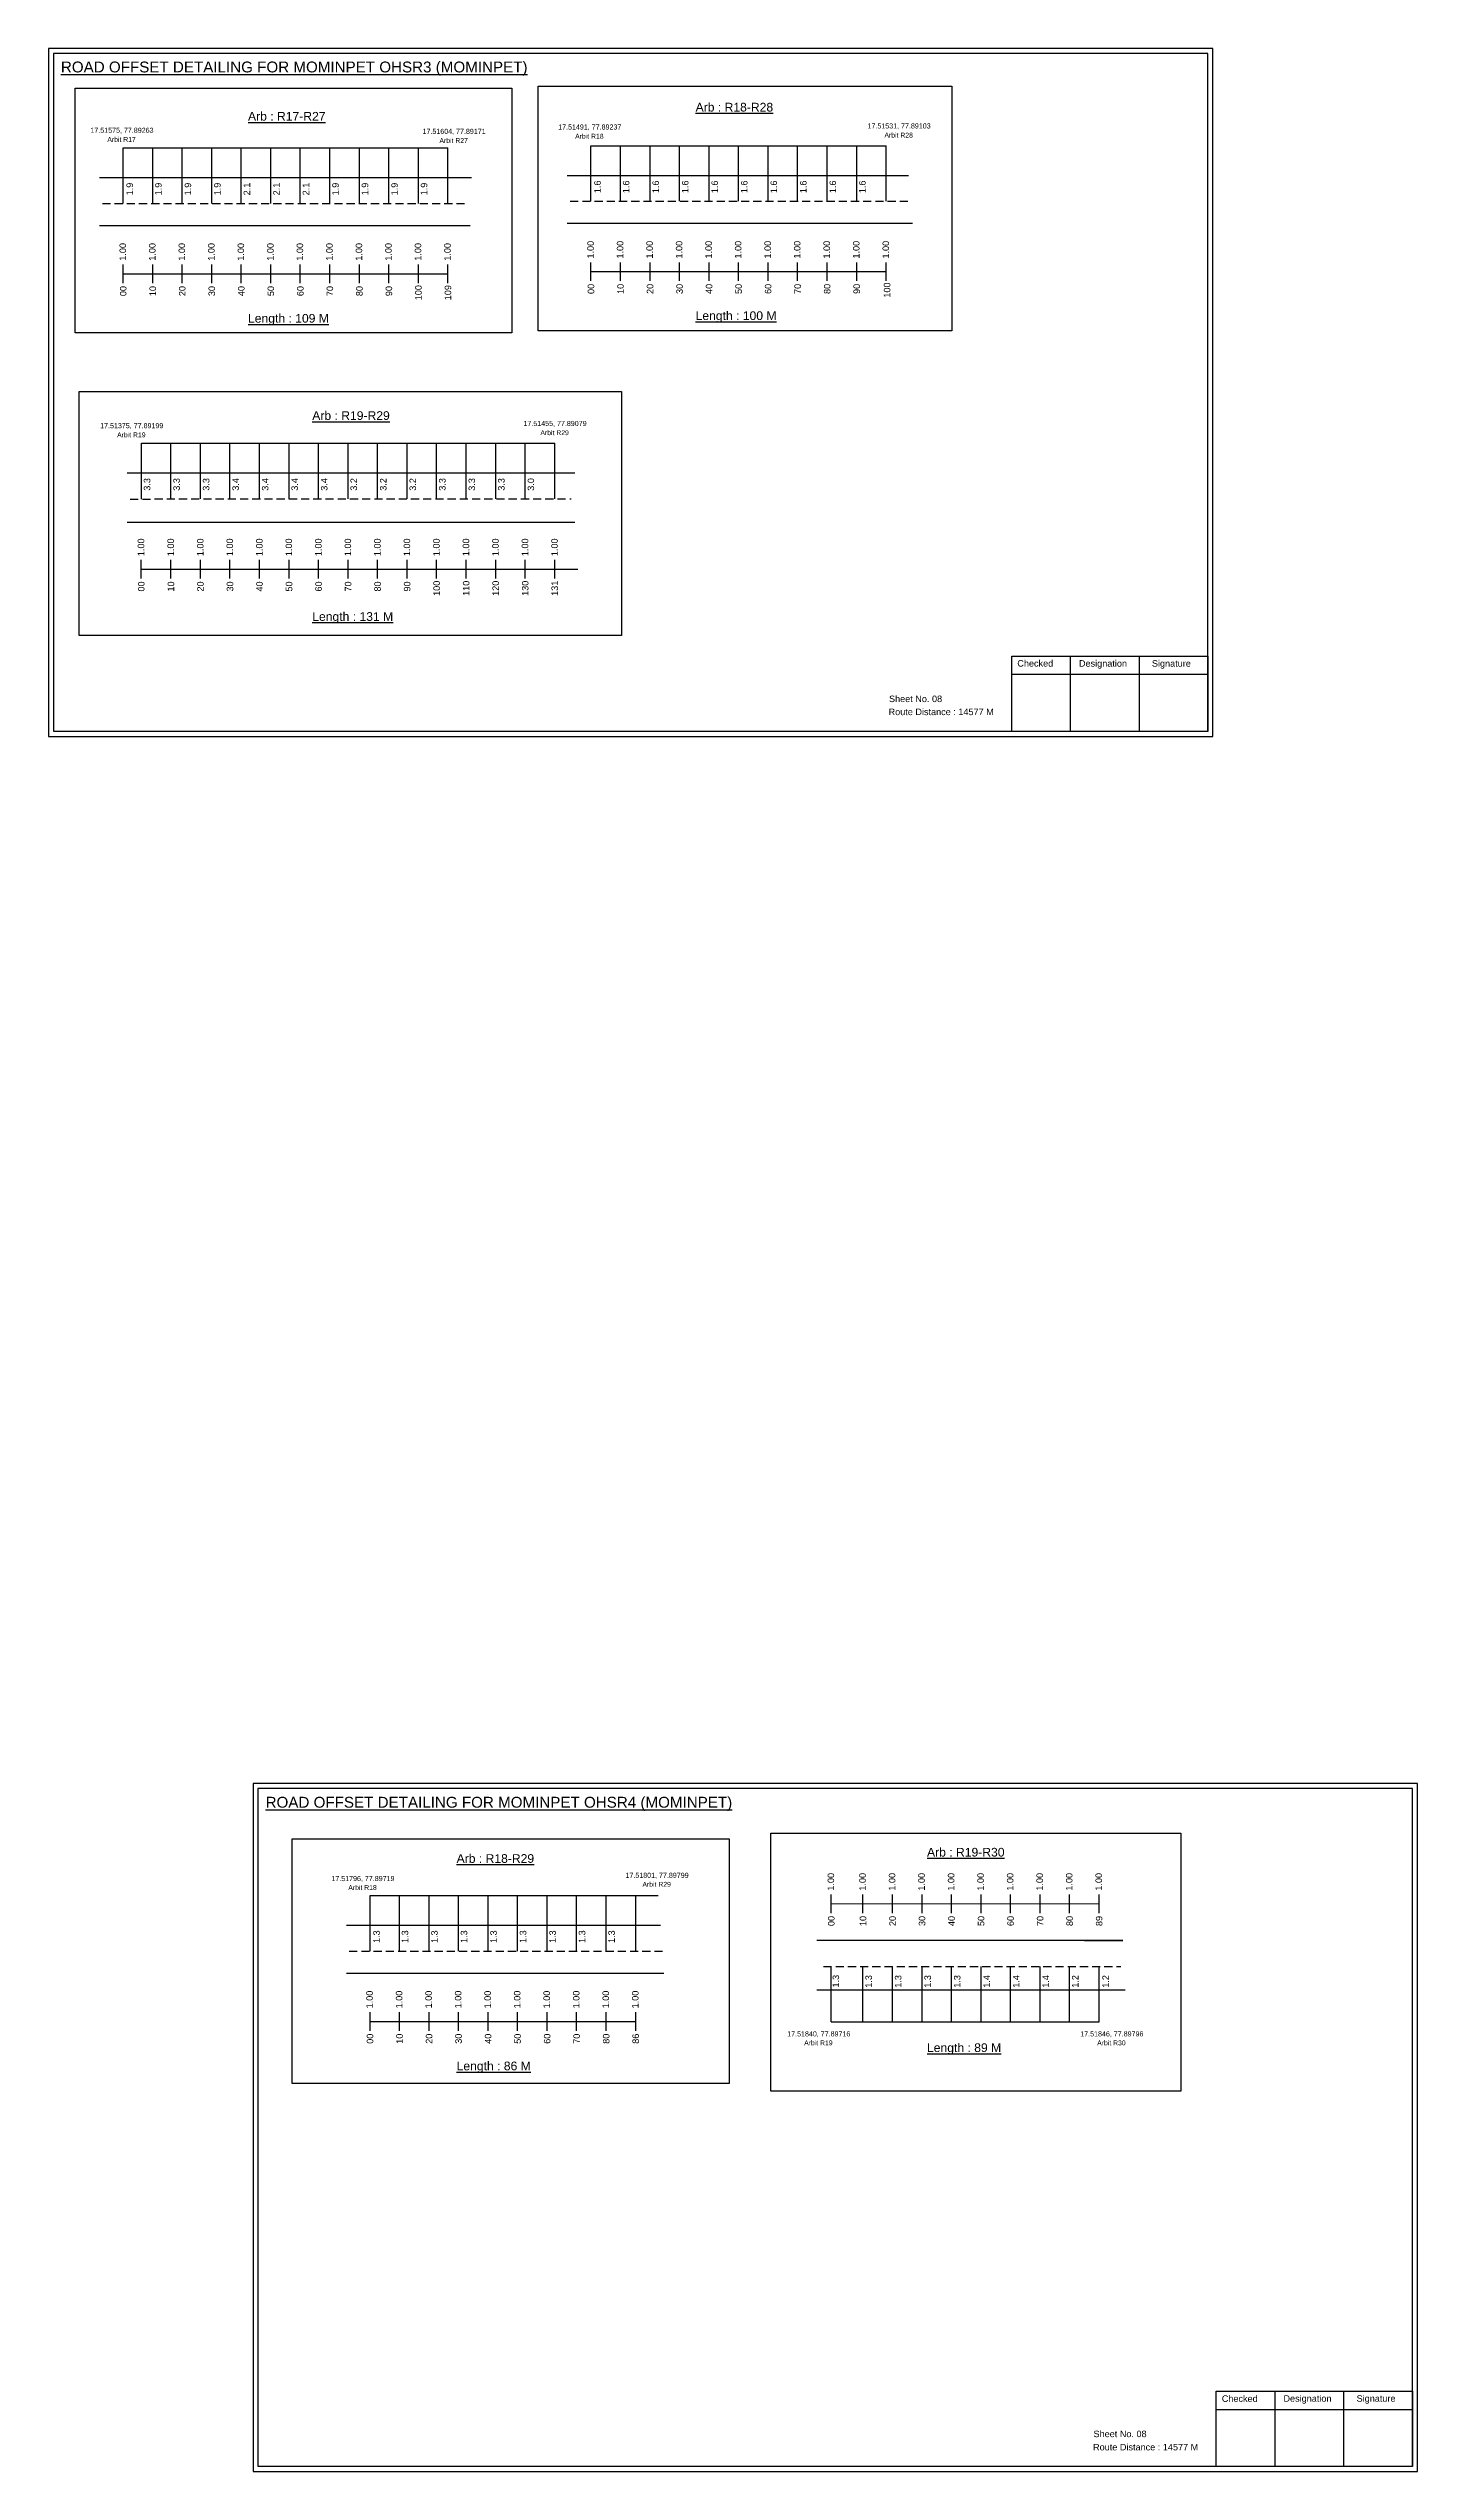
# Model space of a CAD drawing. Header units: inches. Extents: x 1446 to 12099, y 451 to 5049.
# Drawn here: x 8060 to 8691, y 2594 to 3710 of the extents above; entities that cross this region are included whole.
import ezdxf

# ---------------------------------------------------------------- set-up
doc = ezdxf.new("R2010")
doc.units = ezdxf.units.IN
doc.header["$MEASUREMENT"] = 0
doc.linetypes.add('DASHED2', pattern=[0.375, 0.25, -0.125])
doc.layers.add('PDF_Geometry', color=7, linetype='Continuous')
doc.layers.add('PDF_Text', color=5, linetype='Continuous')
doc.styles.add('PDF Arial', font='arial.ttf')
doc.styles.get("Standard").update_dxf_attribs({"font": 'arial.ttf'})

msp = doc.modelspace()

# ---------------------------------------------------------------- linework, layer by layer
at = {"color": 5}
for p, q in [((8094.6, 3664.3), (8244.2, 3664.3)), ((8310.1, 3665.2), (8446.1, 3665.2)), ((8103, 3528.3), (8293.4, 3528.3)), ((8208.3, 2859.7), (8341.1, 2859.7)), ((8420.8, 2801.5), (8544.2, 2801.5))]:
    msp.add_line(p, q, dxfattribs=at)
for p, q in [((8094.6, 3638.7), (8094.6, 3664.3)), ((8108.2, 3638.7), (8108.2, 3664.3)), ((8121.8, 3638.7), (8121.8, 3664.3)), ((8135.4, 3638.7), (8135.4, 3664.3)), ((8149, 3638.7), (8149, 3664.3)), ((8162.6, 3638.7), (8162.6, 3664.3)), ((8176.2, 3638.7), (8176.2, 3664.3)), ((8189.8, 3638.7), (8189.8, 3664.3)), ((8203.4, 3638.7), (8203.4, 3664.3)), ((8217, 3638.7), (8217, 3664.3)), ((8230.6, 3638.7), (8230.6, 3664.3)), ((8244.2, 3638.7), (8244.2, 3664.3)), ((8310.1, 3639.7), (8310.1, 3665.2)), ((8323.7, 3639.7), (8323.7, 3665.2)), ((8337.3, 3639.7), (8337.3, 3665.2)), ((8350.9, 3639.7), (8350.9, 3665.2)), ((8364.5, 3639.7), (8364.5, 3665.2)), ((8378.1, 3639.7), (8378.1, 3665.2)), ((8391.7, 3639.7), (8391.7, 3665.2)), ((8405.3, 3639.7), (8405.3, 3665.2)), ((8418.9, 3639.7), (8418.9, 3665.2)), ((8432.5, 3639.7), (8432.5, 3665.2)), ((8446.1, 3639.7), (8446.1, 3665.2)), ((8083.7, 3650.6), (8255.1, 3650.6)), ((8299.2, 3651.6), (8456.4, 3651.6)), ((8254.4, 3628.4), (8083.7, 3628.4)), ((8458.2, 3629.4), (8299.2, 3629.4)), ((8103, 3502.6), (8103, 3528.3)), ((8116.6, 3502.7), (8116.6, 3528.3)), ((8130.2, 3502.7), (8130.2, 3528.3)), ((8143.8, 3502.7), (8143.8, 3528.3)), ((8157.4, 3502.7), (8157.4, 3528.3)), ((8171, 3502.7), (8171, 3528.3)), ((8184.6, 3502.7), (8184.6, 3528.3)), ((8198.2, 3502.7), (8198.2, 3528.3)), ((8211.8, 3502.7), (8211.8, 3528.3)), ((8225.4, 3502.7), (8225.4, 3528.3)), ((8239, 3502.7), (8239, 3528.3)), ((8252.6, 3502.7), (8252.6, 3528.3)), ((8266.2, 3502.7), (8266.2, 3528.3)), ((8279.8, 3502.7), (8279.8, 3528.3)), ((8293.4, 3502.7), (8293.4, 3528.3)), ((8096.5, 3514.6), (8302.6, 3514.6)), ((8096.4, 3492), (8302.6, 3491.9)), ((8208.3, 2834.1), (8208.3, 2859.7)), ((8221.9, 2834.1), (8221.9, 2859.7)), ((8235.5, 2834.1), (8235.5, 2859.7)), ((8249.1, 2834.1), (8249.1, 2859.7)), ((8262.7, 2834.1), (8262.7, 2859.7)), ((8276.3, 2834.1), (8276.3, 2859.7)), ((8289.9, 2834.1), (8289.9, 2859.7)), ((8303.5, 2834.1), (8303.5, 2859.7)), ((8317.1, 2834.1), (8317.1, 2859.7)), ((8330.7, 2834.1), (8330.7, 2859.7)), ((8197.4, 2846), (8342.2, 2846)), ((8555.1, 2838.9), (8414.2, 2838.9)), ((8537.5, 2838.9), (8555.1, 2838.9)), ((8343.6, 2823.8), (8197.4, 2823.8)), ((8420.8, 2801.5), (8420.8, 2827)), ((8435.4, 2801.5), (8435.4, 2827)), ((8449, 2801.5), (8449, 2827)), ((8462.6, 2801.5), (8462.6, 2827)), ((8476.2, 2801.5), (8476.2, 2827)), ((8489.8, 2801.5), (8489.8, 2827)), ((8503.4, 2801.5), (8503.4, 2827)), ((8517, 2801.5), (8517, 2827)), ((8530.6, 2801.5), (8530.6, 2827)), ((8544.2, 2801.5), (8544.2, 2827)), ((8414.2, 2816.2), (8446.3, 2816.2)), ((8446.3, 2816.2), (8556.2, 2816.2))]:
    msp.add_line(p, q)
at = {"linetype": 'DASHED2', "ltscale": 15}
for p, q in [((8085, 3638.7), (8252.6, 3638.7)), ((8300.5, 3639.7), (8456.4, 3639.7)), ((8097.8, 3502.6), (8301, 3502.7)), ((8198.7, 2834.1), (8343, 2834.1)), ((8417.2, 2827), (8554.2, 2827))]:
    msp.add_line(p, q, dxfattribs=at)
at = {"color": 217, "true_color": 0x93278f}
for p, q in [((8094.6, 3602), (8094.6, 3610.6)), ((8094.6, 3606.3), (8244.2, 3606.3)), ((8108.2, 3602), (8108.2, 3610.6)), ((8121.8, 3602), (8121.8, 3610.6)), ((8135.4, 3602), (8135.4, 3610.6)), ((8149, 3602), (8149, 3610.6)), ((8162.6, 3602), (8162.6, 3610.6)), ((8176.2, 3602), (8176.2, 3610.6)), ((8189.8, 3602), (8189.8, 3610.6)), ((8203.4, 3602), (8203.4, 3610.6)), ((8217, 3602), (8217, 3610.6)), ((8230.6, 3602), (8230.6, 3610.6)), ((8244.2, 3602), (8244.2, 3610.6)), ((8310.1, 3603), (8310.1, 3611.5)), ((8310.1, 3607.3), (8446.1, 3607.3)), ((8323.7, 3603), (8323.7, 3611.5)), ((8337.3, 3603), (8337.3, 3611.5)), ((8350.9, 3603), (8350.9, 3611.5)), ((8364.5, 3603), (8364.5, 3611.5)), ((8378.1, 3603), (8378.1, 3611.5)), ((8391.7, 3603), (8391.7, 3611.5)), ((8405.3, 3603), (8405.3, 3611.5)), ((8418.9, 3603), (8418.9, 3611.5)), ((8432.5, 3603), (8432.5, 3611.5)), ((8446.1, 3603), (8446.1, 3611.5)), ((8102.9, 3466), (8102.9, 3474.6)), ((8102.9, 3470.3), (8304, 3470.3)), ((8116.6, 3466), (8116.6, 3474.6)), ((8130.2, 3466), (8130.2, 3474.6)), ((8143.8, 3466), (8143.8, 3474.6)), ((8157.4, 3466), (8157.4, 3474.6)), ((8171, 3466), (8171, 3474.6)), ((8184.6, 3466), (8184.6, 3474.6)), ((8198.2, 3466), (8198.2, 3474.6)), ((8211.8, 3466), (8211.8, 3474.6)), ((8225.4, 3466), (8225.4, 3474.6)), ((8239, 3466), (8239, 3474.6)), ((8252.6, 3466), (8252.6, 3474.6)), ((8266.2, 3466), (8266.2, 3474.6)), ((8279.8, 3466), (8279.8, 3474.6)), ((8293.4, 3466), (8293.4, 3474.6)), ((8420.8, 2851.6), (8420.8, 2860.2)), ((8420.8, 2855.9), (8544.2, 2856)), ((8435.4, 2851.6), (8435.4, 2860.2)), ((8449, 2851.6), (8449, 2860.2)), ((8462.6, 2851.6), (8462.6, 2860.2)), ((8476.2, 2851.6), (8476.2, 2860.2)), ((8489.8, 2851.6), (8489.8, 2860.2)), ((8503.4, 2851.6), (8503.4, 2860.2)), ((8517, 2851.6), (8517, 2860.2)), ((8530.6, 2851.6), (8530.6, 2860.2)), ((8544.2, 2851.6), (8544.2, 2860.2)), ((8208.3, 2797.4), (8208.3, 2806)), ((8208.3, 2801.7), (8330.7, 2801.7)), ((8221.9, 2797.4), (8221.9, 2806)), ((8235.5, 2797.4), (8235.5, 2806)), ((8249.1, 2797.4), (8249.1, 2806)), ((8262.7, 2797.4), (8262.7, 2806)), ((8276.3, 2797.4), (8276.3, 2806)), ((8289.9, 2797.4), (8289.9, 2806)), ((8303.5, 2797.4), (8303.5, 2806)), ((8317.1, 2797.4), (8317.1, 2806)), ((8330.7, 2797.4), (8330.7, 2806))]:
    msp.add_line(p, q, dxfattribs=at)
for points in [[(8285.7, 3692.7), (8476.3, 3692.7), (8476.3, 3580), (8285.7, 3580)], [(8072.5, 3691.7), (8273.7, 3691.7), (8273.7, 3579.1), (8072.5, 3579.1)], [(8074.3, 3552.1), (8324.2, 3552.1), (8324.2, 3439.8), (8074.3, 3439.8)], [(8172.5, 2885.8), (8373.7, 2885.8), (8373.7, 2773.1), (8172.5, 2773.1)], [(8393, 2888.4), (8581.9, 2888.4), (8581.9, 2769.6), (8393, 2769.6)]]:
    msp.add_lwpolyline(points, close=True)
at = {"layer": 'PDF_Geometry'}
for points in [[(8060.2, 3710), (8060.2, 3393.3), (8596.6, 3393.3), (8596.6, 3710)], [(8062.5, 3707.7), (8062.5, 3395.7), (8594.2, 3395.7), (8594.2, 3707.7)], [(8154.4, 2911.2), (8154.4, 2594.5), (8690.9, 2594.5), (8690.9, 2911.2)], [(8156.7, 2908.9), (8156.7, 2596.9), (8688.5, 2596.9), (8688.5, 2908.9)]]:
    msp.add_lwpolyline(points, close=True, dxfattribs=at)
at = {"layer": 'PDF_Geometry', "color": 242, "true_color": 0xcc1f26}
for points in [[(8594.2, 3395.6), (8503.9, 3395.6), (8503.9, 3430.3), (8594.2, 3430.3)], [(8688.5, 2596.8), (8598.1, 2596.8), (8598.1, 2631.4), (8688.5, 2631.4)]]:
    msp.add_lwpolyline(points, close=True, dxfattribs=at)
for points in [[(8530.9, 3430.3), (8530.9, 3395.6)], [(8562.6, 3430.3), (8562.6, 3395.6)], [(8503.9, 3421.9), (8594.2, 3421.9)], [(8598.1, 2623), (8688.5, 2623)], [(8625.1, 2631.4), (8625.1, 2596.8)], [(8656.8, 2631.4), (8656.8, 2596.8)]]:
    msp.add_lwpolyline(points, dxfattribs=at)

# ---------------------------------------------------------------- texts
at = {"color": 242, "true_color": 0xcd2027}
for s, height, p in [('%%UROAD OFFSET DETAILING FOR MOMINPET OHSR3 (MOMINPET)', 5, (8065.9, 3699)), ('%%UArb : R18-R28', 4, (8358.3, 3681)), ('%%UArb : R17-R27', 4, (8152.1, 3676.8)), ('%%ULength : 109 M', 4, (8152.1, 3583.8)), ('%%ULength : 100 M', 4, (8358.3, 3585)), ('%%UArb : R19-R29', 4, (8181.7, 3539)), ('%%ULength : 131 M', 4, (8181.7, 3446.5)), ('%%UROAD OFFSET DETAILING FOR MOMINPET OHSR4 (MOMINPET)', 5, (8160.2, 2900.1)), ('%%UArb : R18-R29', 4, (8248.2, 2874.7)), ('%%UArb : R19-R30', 4, (8464.9, 2877.6)), ('%%ULength : 89 M', 4, (8464.9, 2787.6)), ('%%ULength : 86 M', 4, (8248.2, 2779.2))]:
    msp.add_text(s, height=height, dxfattribs=at).set_placement(p)
at = {"color": 5}
for s, height, p in [('17.51575, 77.89263', 2.34, (8079.5, 3671.2)), ('17.51604, 77.89171', 2.34, (8232.5, 3670.7)), ('17.51491, 77.89237', 2.34, (8295, 3672.7)), ('Arbit R18', 2.25, (8302.8, 3668.5)), ('17.51531, 77.89103', 2.34, (8437.5, 3673.2)), ('Arbit R28', 2.25, (8445.3, 3669)), ('Arbit R17', 2.25, (8087.3, 3667)), ('Arbit R27', 2.25, (8240.3, 3666.5)), ('17.51375, 77.89199', 2.34, (8084, 3535.2)), ('17.51455, 77.89079', 2.34, (8279, 3536.2)), ('Arbit R19', 2.25, (8091.8, 3531)), ('Arbit R29', 2.25, (8286.8, 3532)), ('17.51796, 77.89719', 2.34, (8190.5, 2866.3)), ('17.51801, 77.89799', 2.34, (8326, 2867.8)), ('Arbit R18', 2.25, (8198.3, 2862.2)), ('Arbit R29', 2.25, (8333.8, 2863.7)), ('17.51840, 77.89716', 2.34, (8400.5, 2794.8)), ('Arbit R19', 2.25, (8408.3, 2790.7)), ('17.51846, 77.89796', 2.34, (8535.5, 2794.8)), ('Arbit R30', 2.25, (8543.3, 2790.7))]:
    msp.add_text(s, height=height, dxfattribs=at).set_placement(p)
for s, p in [('1.9', (8099.1, 3642.4)), ('1.9', (8112.3, 3642.4)), ('1.9', (8125.9, 3642.4)), ('1.9', (8139.5, 3642.4)), ('2.1', (8153.1, 3642.4)), ('2.1', (8166.7, 3642.4)), ('2.1', (8180.3, 3642.4)), ('1.9', (8193.9, 3642.4)), ('1.9', (8207.5, 3642.4)), ('1.9', (8221.1, 3642.4)), ('1.9', (8234.7, 3642.4)), ('1.6', (8314.6, 3643.4)), ('1.6', (8327.8, 3643.4)), ('1.6', (8341.4, 3643.4)), ('1.6', (8355, 3643.4)), ('1.6', (8368.6, 3643.4)), ('1.6', (8382.2, 3643.4)), ('1.6', (8395.8, 3643.4)), ('1.6', (8409.4, 3643.4)), ('1.6', (8423, 3643.4)), ('1.6', (8436.6, 3643.4)), ('3.3', (8107.1, 3506.4)), ('3.3', (8120.7, 3506.4)), ('3.3', (8134.3, 3506.4)), ('3.4', (8147.9, 3506.4)), ('3.4', (8161.5, 3506.4)), ('3.4', (8175.1, 3506.4)), ('3.4', (8188.7, 3506.4)), ('3.2', (8202.3, 3506.4)), ('3.2', (8215.9, 3506.4)), ('3.2', (8229.5, 3506.4)), ('3.3', (8243.1, 3506.4)), ('3.3', (8256.7, 3506.4)), ('3.3', (8270.3, 3506.4)), ('3.0', (8283.9, 3506.4)), ('1.3', (8212.8, 2837.8)), ('1.3', (8225.9, 2837.8)), ('1.3', (8239.5, 2837.8)), ('1.3', (8253.1, 2837.8)), ('1.3', (8266.7, 2837.8)), ('1.3', (8280.3, 2837.8)), ('1.3', (8293.9, 2837.8)), ('1.3', (8307.5, 2837.8)), ('1.3', (8321.1, 2837.8)), ('1.3', (8424.4, 2817.3)), ('1.3', (8439.5, 2817.2)), ('1.3', (8453.1, 2817.2)), ('1.3', (8466.7, 2817.2)), ('1.3', (8480.3, 2817.2)), ('1.4', (8493.9, 2817.2)), ('1.4', (8507.5, 2817.2)), ('1.4', (8521.1, 2817.2)), ('1.2', (8534.7, 2817.2)), ('1.2', (8548.7, 2817.2))]:
    msp.add_text(s, height=3, rotation=90).set_placement(p)
at = {"color": 217, "true_color": 0x93278f}
for s, p in [('1.00', (8095.9, 3612.3)), ('1.00', (8109.5, 3612.3)), ('1.00', (8123.1, 3612.3)), ('1.00', (8136.7, 3612.3)), ('1.00', (8150.3, 3612.3)), ('1.00', (8163.9, 3612.3)), ('1.00', (8177.5, 3612.3)), ('1.00', (8191.1, 3612.3)), ('1.00', (8204.7, 3612.3)), ('1.00', (8218.3, 3612.3)), ('1.00', (8231.9, 3612.3)), ('1.00', (8245.5, 3612.3)), ('1.00', (8311.4, 3613.3)), ('1.00', (8325, 3613.3)), ('1.00', (8338.6, 3613.3)), ('1.00', (8352.2, 3613.3)), ('1.00', (8365.8, 3613.3)), ('1.00', (8379.4, 3613.3)), ('1.00', (8393, 3613.3)), ('1.00', (8406.6, 3613.3)), ('1.00', (8420.2, 3613.3)), ('1.00', (8433.8, 3613.3)), ('1.00', (8447.4, 3613.3)), ('00', (8096.1, 3596)), ('10', (8109.7, 3596)), ('20', (8123.3, 3596)), ('30', (8136.9, 3596)), ('40', (8150.5, 3596)), ('50', (8164.1, 3596)), ('60', (8177.7, 3596)), ('70', (8191.3, 3596)), ('80', (8204.9, 3596)), ('90', (8218.5, 3596)), ('100', (8232.1, 3594.1)), ('109', (8245.7, 3594.1)), ('00', (8311.6, 3597)), ('10', (8325.2, 3597)), ('20', (8338.8, 3597)), ('30', (8352.4, 3597)), ('40', (8366, 3597)), ('50', (8379.6, 3597)), ('60', (8393.2, 3597)), ('70', (8406.8, 3597)), ('80', (8420.4, 3597)), ('90', (8434, 3597)), ('100', (8448, 3595.3)), ('1.00', (8104.3, 3476.3)), ('1.00', (8118, 3476.3)), ('1.00', (8131.6, 3476.3)), ('1.00', (8145.2, 3476.3)), ('1.00', (8158.8, 3476.3)), ('1.00', (8172.4, 3476.3)), ('1.00', (8186, 3476.3)), ('1.00', (8199.6, 3476.3)), ('1.00', (8213.2, 3476.3)), ('1.00', (8226.8, 3476.3)), ('1.00', (8240.4, 3476.3)), ('1.00', (8254, 3476.3)), ('1.00', (8267.6, 3476.3)), ('1.00', (8281.2, 3476.3)), ('1.00', (8294.8, 3476.3)), ('00', (8104.4, 3460)), ('10', (8118.1, 3460)), ('20', (8131.7, 3460)), ('30', (8145.3, 3460)), ('40', (8158.9, 3460)), ('50', (8172.5, 3460)), ('60', (8186.1, 3460)), ('70', (8199.7, 3460)), ('80', (8213.3, 3460)), ('90', (8226.9, 3460)), ('100', (8240.5, 3458)), ('110', (8254.1, 3458)), ('120', (8267.7, 3458)), ('130', (8281.3, 3458)), ('131', (8294.9, 3458)), ('1.00', (8422.1, 2861.9)), ('1.00', (8436.7, 2861.9)), ('1.00', (8450.3, 2861.9)), ('1.00', (8463.9, 2861.9)), ('1.00', (8477.5, 2861.9)), ('1.00', (8491.1, 2861.9)), ('1.00', (8504.7, 2861.9)), ('1.00', (8518.3, 2861.9)), ('1.00', (8531.9, 2861.9)), ('1.00', (8545.5, 2861.9)), ('00', (8422.3, 2845.6)), ('10', (8436.9, 2845.6)), ('20', (8450.5, 2845.6)), ('30', (8464.1, 2845.6)), ('40', (8477.7, 2845.6)), ('50', (8491.3, 2845.6)), ('60', (8504.9, 2845.6)), ('70', (8518.5, 2845.6)), ('80', (8532.1, 2845.6)), ('89', (8545.7, 2845.6)), ('1.00', (8209.6, 2807.7)), ('1.00', (8223.2, 2807.7)), ('1.00', (8236.8, 2807.7)), ('1.00', (8250.4, 2807.7)), ('1.00', (8264, 2807.7)), ('1.00', (8277.6, 2807.7)), ('1.00', (8291.2, 2807.7)), ('1.00', (8304.8, 2807.7)), ('1.00', (8318.4, 2807.7)), ('1.00', (8332, 2807.7)), ('00', (8209.8, 2791.4)), ('10', (8223.4, 2791.4)), ('20', (8237, 2791.4)), ('30', (8250.6, 2791.4)), ('40', (8264.2, 2791.4)), ('50', (8277.8, 2791.4)), ('60', (8291.4, 2791.4)), ('70', (8305, 2791.4)), ('80', (8318.6, 2791.4)), ('86', (8332.2, 2791.4))]:
    msp.add_text(s, height=3, rotation=90, dxfattribs=at).set_placement(p)
for s, p in [('Route Distance : 14577 M', (8447.2, 3403.1)), ('Sheet No. 08', (8447.4, 3409.1)), ('Sheet No. 08', (8541.6, 2610.3)), ('Route Distance : 14577 M', (8541.4, 2604.2))]:
    msp.add_text(s, height=3).set_placement(p)
at = {"layer": 'PDF_Text', "color": 7, "attachment_point": 7, "style": 'PDF Arial'}
for s, insert, char_height in [('Checked', (8506.5, 3425.4), 3), ('Designation', (8534.9, 3424.5), 3.001), ('Signature', (8568.5, 3424.5), 3), ('Checked', (8600.7, 2626.5), 3), ('Designation', (8629.1, 2625.7), 3.001), ('Signature', (8662.8, 2625.7), 3)]:
    msp.add_mtext(s, dxfattribs=dict(at, insert=insert, char_height=char_height))

doc.saveas('drawing.dxf')
